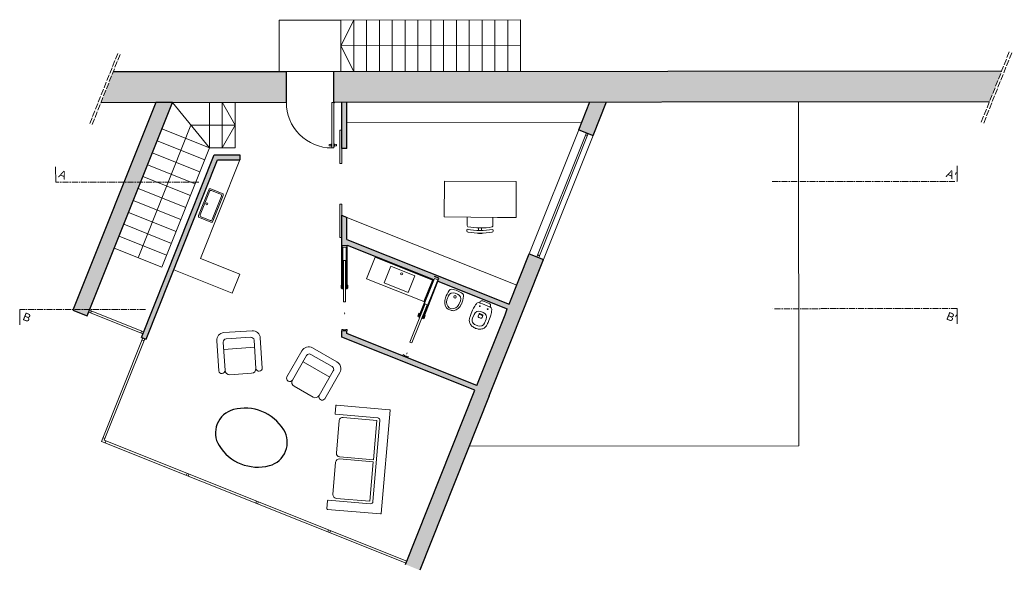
# Model space of a CAD drawing. Header units: millimetres. Extents: x -4829 to 17751, y -2575 to 15731.
# Drawn here: x 15407 to 17339, y 8857 to 9929 of the extents above; entities that cross this region are included whole.
import ezdxf

# ---------------------------------------------------------------- set-up
doc = ezdxf.new("R2010")
doc.units = ezdxf.units.MM
doc.linetypes.add('ACAD_ISO02W100', pattern=[15, 12, -3])
doc.linetypes.add('ACAD_ISO10W100', pattern=[18, 12, -3, 0, -3])
doc.layers.get('0').update_dxf_attribs({"lineweight": 20})
for name, color, linetype, lineweight in [('Arredo', 7, 'Continuous', 9), ('muri sezionati', 7, 'Continuous', 30), ('tratteggio', 7, 'Continuous', 15)]:
    doc.layers.add(name, color=color, linetype=linetype, lineweight=lineweight)
doc.layers.add('campitura', color=254, linetype='Continuous')
doc.layers.add('MURO', color=44, linetype='Continuous')
doc.styles.get("Standard").update_dxf_attribs({"font": 'arial.ttf'})

msp = doc.modelspace()

# ---------------------------------------------------------------- hatches: boundary and pattern name
at = {"layer": 'campitura'}
h = msp.add_hatch(color=256, dxfattribs=at)
h.dxf.hatch_style = 1
h.paths.add_polyline_path([(15510.3, 9363.6), (15538.2, 9352.5), (15703.9, 9768), (15671.6, 9767.9)])
h = msp.add_hatch(color=256, dxfattribs=at)
h.dxf.hatch_style = 1
h.paths.add_polyline_path([(16043.7, 9768.3), (16033.7, 9768.3), (16033.8, 9678.2), (16043.8, 9678.2)])
h.paths.add_polyline_path([(16214.6, 9428.8), (16222.8, 9425.5), (16192.9, 9350), (16193.3, 9349.9), (16221.1, 9419.7), (16356.2, 9365.8), (16351.8, 9354.6), (16296.9, 9217.1), (16162.4, 9270.7), (16162.4, 9270.7), (16162.1, 9270.8), (16152.6, 9274.6), (16152.6, 9274.6), (16043.9, 9318), (16043.9, 9323.4), (16033.9, 9323.4), (16033.9, 9311.2), (16293.2, 9207.8), (16161.6, 8877.8), (16157.9, 8868.5), (16185.7, 8857.3), (16321.1, 9196.7), (16426.9, 9462.1), (16399, 9473.2), (16359.9, 9375.1), (16033.8, 9505.1), (16033.9, 9408.3), (16034.7, 9408.3), (16034.6, 9489.5), (16044, 9489.5), (16044, 9490.3), (16212.4, 9423.1)])
h.paths.add_polyline_path([(16549.3, 9768.8), (16516.9, 9768.8), (16495.3, 9714.5), (16523.2, 9703.4)])
h.paths.add_polyline_path([(15792.1, 9655.9), (15835.1, 9656), (15835.1, 9666), (15785.3, 9665.9), (15643.5, 9310.5), (15652.8, 9306.7)])
h = msp.add_hatch(color=256, dxfattribs=at)
h.dxf.hatch_style = 1
h.paths.add_polyline_path([(16043.8, 9544.2), (16033.8, 9548.2), (16033.8, 9505.1), (16033.9, 9408.3), (16034.7, 9408.3), (16034.6, 9489.5), (16044, 9489.5), (16044, 9490.3), (16212.4, 9423.1), (16184.7, 9353.3), (16184, 9353.5), (16183.7, 9352.8), (16185.4, 9352.2), (16214.3, 9425.2), (16220.6, 9422.8), (16191.7, 9349.7), (16193.3, 9349), (16193.6, 9349.7), (16193.3, 9349.9), (16221.1, 9419.7), (16356.2, 9365.8), (16351.8, 9354.6), (16296.9, 9217.1), (16162.1, 9270.8), (16157.5, 9272.7), (16152.6, 9274.6), (16152.6, 9274.6), (16043.9, 9318), (16043.9, 9323.4), (16033.9, 9323.4), (16033.9, 9311.2), (16293.2, 9207.8), (16161.6, 8877.8), (16157.9, 8868.5), (16185.7, 8857.3), (16321.1, 9196.7), (16426.9, 9462.1), (16399, 9473.2), (16359.9, 9375.1), (16043.8, 9501.1)])
at = {"layer": 'MURO'}
h = msp.add_hatch(color=256, dxfattribs=at)
h.dxf.hatch_style = 1
h.paths.add_polyline_path([(17295.1, 9769.6), (17319.1, 9829.6), (16018.2, 9828.3), (16018.3, 9768.3)])
h.paths.add_polyline_path([(15588.7, 9827.8), (15564.8, 9767.8), (15926, 9768.2), (15925.9, 9828.2)])

# ---------------------------------------------------------------- linework, layer by layer
for p, q in [((15912, 9928.2), (16032, 9928.3)), ((15912.1, 9828.2), (15912, 9928.2)), ((16032, 9928.3), (16382, 9928.7)), ((16032.1, 9828.3), (16032, 9928.3)), ((16032, 9878.3), (16057, 9928.3)), ((16057.1, 9828.3), (16057, 9928.3)), ((16082.1, 9828.4), (16082, 9928.4)), ((16107.1, 9828.4), (16107, 9928.4)), ((16132.1, 9828.4), (16132, 9928.4)), ((16157.1, 9828.4), (16157, 9928.4)), ((16182.1, 9828.5), (16182, 9928.5)), ((16207.1, 9828.5), (16207, 9928.5)), ((16232.1, 9828.5), (16232, 9928.5)), ((16257.1, 9828.5), (16257, 9928.5)), ((16282.1, 9828.6), (16282, 9928.6)), ((16307.1, 9828.6), (16307, 9928.6)), ((16332.1, 9828.6), (16332, 9928.6)), ((16357.1, 9828.6), (16357, 9928.6)), ((16382.1, 9828.7), (16382, 9928.7)), ((16382, 9878.7), (16032, 9878.3)), ((16032, 9878.3), (16057.1, 9828.3)), ((15925.9, 9828.2), (16018.2, 9828.3)), ((15703.9, 9768), (15776.2, 9679.3)), ((15776.2, 9679.3), (15776.1, 9768)), ((15801.2, 9679.3), (15801.1, 9768.1)), ((15826.1, 9723.7), (15801.1, 9768.1)), ((15826.2, 9679.4), (15826.1, 9768.1)), ((16018.3, 9767.7), (16014.4, 9767.7)), ((16014.5, 9679.4), (16014.4, 9767.7)), ((16018.4, 9679.4), (16018.3, 9767.7)), ((15637.1, 9465.6), (15740, 9723.6)), ((15740, 9723.6), (15826.1, 9723.7)), ((15826.1, 9723.7), (15801.2, 9679.3)), ((15776.2, 9679.3), (15683.3, 9716.3)), ((16399, 9473.2), (16495.3, 9714.5)), ((16510.2, 9708.6), (16413.9, 9467.3)), ((16513.9, 9707.1), (16417.6, 9465.8)), ((16523.2, 9703.4), (16426.9, 9462.1)), ((16508.7, 9704.9), (16512.4, 9703.4)), ((15766.9, 9656.1), (15674, 9693.1)), ((16009, 9684.7), (16009, 9685.9)), ((16009, 9684.7), (16009, 9683.5)), ((16009.2, 9686.1), (16012.4, 9686.6)), ((16009.2, 9683.4), (16012.4, 9682.8)), ((16012.6, 9686.5), (16012.6, 9683)), ((16013, 9685.8), (16012.6, 9685.8)), ((16013, 9683.7), (16012.6, 9683.7)), ((16013.9, 9682.1), (16013.9, 9687.4)), ((16013.9, 9687.4), (16014.4, 9687.4)), ((16014.4, 9682.1), (16013.9, 9682.1)), ((16013.9, 9682.1), (16014.2, 9682.1)), ((16014.4, 9687.4), (16014.4, 9682.1)), ((16018.9, 9687.4), (16018.5, 9687.4)), ((16018.5, 9687.4), (16018.5, 9682.1)), ((16018.5, 9682.1), (16018.9, 9682.1)), ((16018.9, 9682.1), (16018.7, 9682.1)), ((16018.9, 9682.1), (16018.9, 9687.4)), ((16019.8, 9685.8), (16020.2, 9685.8)), ((16019.8, 9683.7), (16020.2, 9683.7)), ((16020.2, 9686.5), (16020.2, 9683)), ((16023.6, 9686.1), (16020.4, 9686.6)), ((16023.6, 9683.4), (16020.4, 9682.8)), ((16023.8, 9684.7), (16023.8, 9685.9)), ((16023.8, 9684.7), (16023.8, 9683.6)), ((15757.7, 9632.9), (15664.8, 9669.9)), ((15776.2, 9679.3), (15683.6, 9447.1)), ((15776.2, 9679.3), (15826.2, 9679.4)), ((16018.4, 9679.4), (16014.5, 9679.4)), ((15748.4, 9609.6), (15655.5, 9646.7)), ((17232, 9644.2), (17232, 9614.2)), ((15476.6, 9642.5), (15476.7, 9612.5)), ((15739.1, 9586.4), (15646.3, 9623.5)), ((15729.9, 9563.2), (15637, 9600.2)), ((15720.6, 9540), (15627.7, 9577)), ((15711.4, 9516.8), (15618.5, 9553.8)), ((15702.1, 9493.5), (15609.2, 9530.6)), ((15692.8, 9470.3), (15600, 9507.4)), ((16044.2, 9408.3), (16044, 9490.3)), ((15683.6, 9447.1), (15590.7, 9484.1)), ((16415.4, 9471), (16419.1, 9469.5)), ((16184.3, 9353.4), (16212.2, 9423.2)), ((15406.9, 9364.8), (15406.9, 9334.8)), ((15541, 9359.5), (15646.3, 9317.5)), ((15542.5, 9363.2), (15647.8, 9321.2)), ((15544.7, 9358), (15546.2, 9361.7)), ((17232.2, 9366.7), (17232.3, 9336.7)), ((15644.1, 9322.7), (15642.6, 9318.9)), ((15646.1, 9309.4), (15565.7, 9107.9)), ((15650.2, 9307.8), (15570.9, 9110.1)), ((15644.6, 9305.7), (15648.6, 9304.1)), ((16162.1, 9270.8), (16162.4, 9270.7)), ((16162.1, 9270.8), (16162.4, 9270.7)), ((15565.7, 9107.9), (16159, 8871.2)), ((15572.4, 9113.8), (15568.7, 9115.3)), ((15570.9, 9110.1), (16160.5, 8875)), ((15574.6, 9108.6), (15573.1, 9104.9)), ((15731, 9041.9), (15732.5, 9045.6)), ((15734.8, 9040.4), (15736.2, 9044.2)), ((15866.2, 8988), (15867.7, 8991.7)), ((15869.9, 8986.5), (15871.4, 8990.2)), ((16008.1, 8935.7), (16006.7, 8932)), ((16011.8, 8934.2), (16010.4, 8930.5))]:
    msp.add_line(p, q)
at = {"linetype": 'ACAD_ISO10W100'}
for p, q in [((15755.2, 9612.8), (15476.7, 9612.5)), ((16872, 9613.9), (17232, 9614.2)), ((15651.7, 9365.1), (15406.9, 9364.8)), ((17232.2, 9366.7), (16872.2, 9366.3))]:
    msp.add_line(p, q, dxfattribs=at)
for points in [[(16923, 9769.6), (16923.7, 9099.5), (16282.1, 9098.9)], [(16044.3, 9407.5), (16044.3, 9408.3), (16043.5, 9408.3), (16043.5, 9489.5), (16034.6, 9489.5), (16034.7, 9408.3), (16033.9, 9408.3), (16033.9, 9407.5), (16035.7, 9407.5), (16035.6, 9486.1), (16042.4, 9486.2), (16042.5, 9407.5), (16044.3, 9407.5)], [(16184.3, 9353.4), (16184, 9353.5), (16183.7, 9352.8), (16185.4, 9352.2), (16214.3, 9425.2), (16220.6, 9422.8), (16191.7, 9349.7), (16193.3, 9349)], [(16212.4, 9423.1), (16184.7, 9353.3), (16184.3, 9353.4)]]:
    msp.add_lwpolyline(points)
for points in [[(16033.6, 9411.5), (16033.8, 9411.5), (16033.8, 9412.1), (16032.5, 9412.1), (16032.5, 9406.1), (16033.8, 9406.1), (16033.8, 9408.5), (16033.6, 9408.5)], [(16044.5, 9411.5), (16044.4, 9411.5), (16044.4, 9412.2), (16045.7, 9412.2), (16045.7, 9406.1), (16044.4, 9406.1), (16044.4, 9408.5), (16044.5, 9408.5)], [(16035.7, 9407.5), (16033.8, 9407.5), (16033.8, 9405.1), (16035.7, 9405.1)], [(16042.5, 9407.5), (16044.4, 9407.5), (16044.4, 9405.1), (16042.5, 9405.1)], [(16184.9, 9356.6), (16185, 9356.5), (16185.3, 9357.2), (16184.1, 9357.6), (16181.8, 9352), (16183, 9351.5), (16183.9, 9353.8), (16183.8, 9353.8)], [(16185.3, 9352.2), (16183.6, 9352.9), (16182.7, 9350.6), (16184.4, 9349.9)], [(16195, 9352.6), (16194.9, 9352.6), (16195.1, 9353.3), (16196.3, 9352.8), (16194.1, 9347.1), (16192.9, 9347.6), (16193.8, 9349.9), (16193.9, 9349.8)], [(16191.7, 9349.7), (16193.4, 9349), (16192.5, 9346.7), (16190.8, 9347.4)], [(16036.7, 9325.1), (16036.7, 9325.1), (16036.4, 9325.1), (16036.4, 9325.8), (16033.7, 9325.8), (16033.7, 9323.4), (16044.2, 9323.4), (16044.2, 9325.8), (16041.5, 9325.8), (16041.5, 9325.1), (16041.2, 9325.1), (16041.2, 9325.1)], [(16156, 9275.1), (16156, 9275.1), (16155.8, 9275.2), (16156, 9275.9), (16153.5, 9276.9), (16152.6, 9274.6), (16162.4, 9270.7), (16163.3, 9273), (16160.8, 9274), (16160.5, 9273.3), (16160.2, 9273.4), (16160.2, 9273.4)]]:
    msp.add_lwpolyline(points, close=True)
msp.add_circle((16018.8, 9767.7), 0.555)
for centre, radius, start, end in [((16014.2, 9767.7), 88.3, 179.6568, 270.1554), ((16009.2, 9685.9), 0.178, 99.7839, 180.0581), ((16009.2, 9685.9), 0.178, 99.7839, 180.0581), ((16009.2, 9683.5), 0.178, 180.0581, 260.3322), ((16009.2, 9683.5), 0.178, 180.0581, 260.3322), ((16012.4, 9686.5), 0.178, 0.0581, 99.7839), ((16012.4, 9686.5), 0.178, 0.0581, 99.7839), ((16012.4, 9683), 0.178, 260.3322, 0.0581), ((16013, 9686.7), 0.893, 270.0581, 0.0581), ((16013, 9682.8), 0.893, 0.0581, 90.0581), ((16019.8, 9686.7), 0.893, 180.0581, 270.0581), ((16019.8, 9682.8), 0.893, 90.0581, 180.0581), ((16020.4, 9686.5), 0.178, 80.3322, 180.0581), ((16020.4, 9686.5), 0.178, 80.3322, 180.0581), ((16020.4, 9683), 0.178, 180.0581, 279.7839), ((16023.6, 9685.9), 0.178, 0.0581, 80.3322), ((16023.6, 9685.9), 0.178, 0.0581, 80.3322), ((16023.6, 9683.6), 0.178, 279.7839, 0.0581), ((16023.6, 9683.6), 0.178, 279.7839, 0.0581)]:
    msp.add_arc(centre, radius, start, end)
at = {"color": 1, "true_color": 0xff0505}
for points in [[(16040.9, 9357.5), (16038, 9357.5), (16039.5, 9354.9), (16038, 9357.5)], [(16039.9, 9359.5), (16039.9, 9357.5), (16039, 9359.5), (16039, 9357.5)], [(16161.9, 9278.9), (16159.2, 9280), (16159.6, 9277), (16159.2, 9280)], [(16161.7, 9281.2), (16161, 9279.3), (16160.8, 9281.5), (16160.1, 9279.6)]]:
    msp.add_solid(points, dxfattribs=at)
at = {"layer": 'Arredo'}
for p, q in [((16501, 9728.8), (16043.7, 9728.3)), ((16374.7, 9412.2), (16043.8, 9544.2)), ((16098.7, 9466.6), (16082.1, 9424.8)), ((16254.5, 9396.7), (16259.2, 9394.9)), ((16241.4, 9391.1), (16238.4, 9383.6)), ((16264.8, 9381.8), (16261.8, 9374.3)), ((16243, 9367.8), (16247.6, 9365.9)), ((16291.5, 9355.3), (16288.5, 9347.8)), ((16301.1, 9356.1), (16299.4, 9351.9)), ((16301.1, 9356.1), (16299.4, 9351.9)), ((16308, 9354.5), (16302.4, 9356.7)), ((16308, 9354.5), (16302.4, 9356.7)), ((16306.7, 9353.9), (16303, 9355.4)), ((16309.3, 9359), (16304.6, 9360.9)), ((16308.6, 9353.2), (16306.9, 9348.9)), ((16308.6, 9353.2), (16306.9, 9348.9)), ((16298.8, 9332.8), (16294.2, 9334.7)), ((16300.6, 9349.3), (16302.4, 9348.6)), ((16304.3, 9347.8), (16302.4, 9348.6)), ((16314.9, 9345.9), (16311.9, 9338.4)), ((15806.6, 9246), (15803, 9301.2)), ((15808.6, 9307.6), (15856.5, 9310.7)), ((15862.9, 9305.1), (15866.5, 9250)), ((15803.9, 9287.2), (15863.8, 9291.2)), ((15973.5, 9277.4), (16015.1, 9253.5)), ((15937.8, 9227.3), (15965.3, 9275.2)), ((15958.3, 9263.1), (16010.4, 9233.1)), ((15815.9, 9237.9), (15858.3, 9240.7)), ((16017.3, 9245.3), (15989.8, 9197.4)), ((15941, 9215.3), (15977.8, 9194.1)), ((16023.4, 9085.4), (16028.8, 9148.4)), ((16036.3, 9154.7), (16102.1, 9149)), ((16102.1, 9149), (16095.4, 9072.3)), ((16016.4, 9004.5), (16021.9, 9067.6)), ((16029.3, 9073.8), (16095.1, 9068.2)), ((16095.4, 9072.3), (16029.7, 9078)), ((16095.1, 9068.2), (16088.5, 8991.4)), ((16088.5, 8991.4), (16022.7, 8997.1))]:
    msp.add_line(p, q, dxfattribs=at)
for points in [[(16029.7, 9714.1), (16033.7, 9714.1), (16033.8, 9649.1), (16029.8, 9649.1)], [(16337, 9544.2), (16345.1, 9544.2), (16373.2, 9544), (16373.6, 9614), (16233.6, 9614.9), (16233.2, 9544.9)], [(16029.8, 9570.1), (16033.8, 9570.1), (16033.8, 9505.1), (16029.8, 9505.1)], [(16036.9, 9460), (16041.2, 9460), (16041.2, 9380), (16037, 9380)], [(16116.4, 9416.5), (16162.9, 9398), (16175.8, 9430.5), (16129.4, 9449)], [(16196, 9375.6), (16200, 9374.1), (16170.5, 9299.7), (16166.6, 9301.2)]]:
    msp.add_lwpolyline(points, close=True, dxfattribs=at)
for points in [[(15835.1, 9656), (15758.6, 9464.1), (15835.4, 9433.4), (15820.5, 9396.3), (15706.6, 9441.7)], [(16300, 9523.5), (16300, 9518.5)], [(16305.9, 9513.4), (16305.9, 9512.4)], [(16306, 9523.4), (16306, 9518.4)], [(16098.7, 9466.6), (16210.2, 9422.2), (16193.5, 9380.4), (16082.1, 9424.8)]]:
    msp.add_lwpolyline(points, dxfattribs=at)
for points in [[(15802.7, 9586.8), (15782.7, 9536.6, -0.414214), (15778.8, 9534.9), (15756.5, 9543.8, -0.414214), (15754.8, 9547.7), (15774.8, 9597.9, -0.414214), (15778.7, 9599.5), (15801, 9590.7, -0.414214)], [(15780.1, 9596.3), (15797.8, 9589.3, -0.414214), (15799.4, 9585.4), (15781.3, 9539.9, -0.414214), (15777.4, 9538.2), (15759.7, 9545.2, -0.414214), (15758.1, 9549.1), (15776.2, 9594.6, -0.414214)], [(16308.3, 9381.7), (16320.9, 9376.6, -0.414214), (16323.2, 9371.4), (16322.4, 9369.5), (16323.3, 9369.1, -0.370925), (16326, 9363.9, -0.029083), (16323.9, 9353.8, -0.042203), (16318.8, 9339.6, -0.025293), (16316.9, 9335.9, -0.129271), (16313.3, 9330.7, -0.11011), (16308.2, 9327.3, -0.08956), (16301.5, 9326.5, -0.081181), (16294.3, 9328.1, -0.081181), (16287.9, 9331.9, -0.08956), (16283.7, 9337.1, -0.11011), (16282.2, 9343.1, -0.129271), (16283.2, 9349.3, -0.025293), (16284.4, 9353.4, -0.042203), (16290.4, 9367.1, -0.029083), (16295.9, 9375.9, -0.370925), (16301.4, 9377.9), (16302.3, 9377.5), (16303.1, 9379.4, -0.414214)], [(16023.4, 9178.7), (16127, 9169.7, -0.414214), (16128, 9168.6), (16110.6, 8967.7, -0.414214), (16109.5, 8966.8), (16005.9, 8975.7, -0.414214), (16005, 8976.8), (16006.3, 8992.7, -0.414214), (16007.4, 8993.7), (16089.4, 8986.6, 0.414214), (16094.5, 8990.9), (16108.1, 9148.5, 0.414214), (16103.8, 9153.6), (16021.8, 9160.7, -0.414214), (16020.9, 9161.8), (16022.3, 9177.7, -0.414214)]]:
    msp.add_lwpolyline(points, format="xyb", close=True, dxfattribs=at)
for points in [[(16278.2, 9544.6), (16278.1, 9528.6, 0.198912), (16279.2, 9525.8)], [(16326.9, 9525.5, 0.198912), (16328, 9528.3), (16328.2, 9544.3)], [(15879, 9250.8), (15875.1, 9309.4, 0.414214), (15859.1, 9323.4), (15804.2, 9319.8, 0.414214), (15790.3, 9303.9), (15794.1, 9245.2)], [(16000.6, 9191.1), (16029.9, 9242.1, 0.414214), (16024.4, 9262.6), (15976.7, 9290, 0.414214), (15956.2, 9284.5), (15926.9, 9233.5)]]:
    msp.add_lwpolyline(points, format="xyb", dxfattribs=at)
for centre, radius in [((15771, 9570.3), 2), ((16150.4, 9434.2), 2), ((16254.3, 9389.5), 2.5), ((16302.8, 9371.4), 0.756), ((16317.8, 9365.4), 0.756)]:
    msp.add_circle(centre, radius, dxfattribs=at)
for centre, radius, start, end in [((16280.1, 9518.5), 3.01, 127.7172, 266.8681), ((16303.9, 9655.3), 136.8, 259.1994, 280.0282), ((16303.9, 9655.3), 131.8, 259.1994, 280.0282), ((16303.9, 9655.3), 141.8, 260.2724, 279.2405), ((16303.9, 9655.3), 142.8, 268.4102, 270.8174), ((16325.9, 9518.2), 3.01, 272.3594, 51.5104), ((16298, 9364.5), 66.5, 145.9162, 159.6846), ((16250.8, 9387.4), 10.1, 68.2566, 158.2566), ((16247.8, 9398.2), 6.06, 92.6084, 143.5701), ((16241.8, 9358), 46.6, 53.5876, 82.9257), ((16255.5, 9385.5), 10.1, 338.2566, 68.2566), ((16265.1, 9391.3), 6.06, 352.9432, 43.9049), ((16255, 9379.7), 20.9, 157.7851, 214.7752), ((16255.7, 9380), 17.7, 168.1487, 223.7535), ((16246.8, 9383.5), 17.7, 272.7598, 328.3646), ((16247.1, 9382.9), 20.9, 281.7381, 338.7282), ((16205.5, 9401.4), 66.5, 336.8287, 350.5971), ((16277.2, 9285.4), 95.4, 62.3748, 74.1385), ((16252.6, 9385.3), 22.9, 229.6923, 248.2569), ((16252.6, 9385.3), 22.9, 248.2563, 266.821), ((16300.9, 9351.5), 10.1, 68.2566, 158.2566), ((16302, 9355.8), 1.01, 68.2566, 158.2566), ((16302, 9355.8), 1.01, 68.2566, 158.2566), ((16302.6, 9354.5), 1.01, 68.2566, 158.2566), ((16306.3, 9353), 1.01, 338.2566, 68.2566), ((16307.7, 9353.5), 1.01, 338.2566, 68.2566), ((16307.7, 9353.5), 1.01, 338.2566, 68.2566), ((16305.6, 9349.7), 10.1, 338.2566, 68.2566), ((16297.9, 9344), 10.1, 158.2566, 248.2566), ((16302.6, 9342.2), 10.1, 248.2566, 338.2566), ((16301.3, 9351.2), 2.02, 158.2566, 248.2566), ((16305, 9349.7), 2.02, 248.2566, 338.2566), ((15809, 9301.6), 6, 93.7623, 183.7623), ((15856.9, 9304.7), 6, 3.7623, 93.7623), ((15970.5, 9272.2), 6, 60.0825, 150.0825), ((15800.3, 9246.2), 6.28, 188.694, 358.8305), ((15815.3, 9246.6), 8.75, 183.7623, 273.7623), ((15857.7, 9249.4), 8.75, 273.7623, 3.7623), ((15872.7, 9250.9), 6.28, 188.694, 358.8305), ((16012.1, 9248.3), 6, 330.0825, 60.0825), ((15932.6, 9230.9), 6.28, 155.0142, 325.1508), ((15945.3, 9222.9), 8.75, 150.0825, 240.0825), ((15982.2, 9201.7), 8.75, 240.0825, 330.0825), ((15995.5, 9194.7), 6.28, 155.0142, 325.1508), ((16035.7, 9147.8), 6.88, 85.0645, 175.0645), ((16030.2, 9084.8), 6.88, 175.0645, 265.0645), ((16028.7, 9067), 6.88, 85.0645, 175.0645), ((16023.3, 9004), 6.88, 175.0645, 265.0645)]:
    msp.add_arc(centre, radius, start, end, dxfattribs=at)
at = {"layer": 'muri sezionati'}
for p, q in [((15588.7, 9827.8), (15925.9, 9828.2)), ((15926, 9768.2), (15925.9, 9828.2)), ((16018.2, 9828.3), (17319.1, 9829.6)), ((16018.3, 9768.3), (16018.2, 9828.3)), ((15564.8, 9767.8), (15926, 9768.2)), ((16018.3, 9768.3), (17295.1, 9769.6)), ((16033.8, 9678.2), (16033.7, 9768.3)), ((16043.8, 9678.2), (16043.7, 9768.3)), ((16495.3, 9714.5), (16517, 9768.8)), ((16523.2, 9703.4), (16549.3, 9768.8)), ((16495.3, 9714.5), (16523.2, 9703.4)), ((15643.5, 9310.5), (15785.3, 9665.9)), ((15785.3, 9665.9), (15835.1, 9666)), ((15835.1, 9666), (15835.1, 9656)), ((16043.8, 9678.2), (16033.8, 9678.2)), ((15652.8, 9306.7), (15792.1, 9655.9)), ((15792.1, 9655.9), (15835.1, 9656)), ((16033.8, 9505.1), (16033.8, 9548.2)), ((16033.8, 9548.2), (16043.8, 9544.2)), ((16043.8, 9501.1), (16043.8, 9544.2)), ((16033.9, 9408.3), (16033.8, 9505)), ((16043.8, 9501.1), (16359.9, 9375.1)), ((16044, 9490.3), (16212.2, 9423.2)), ((16359.9, 9375.1), (16399, 9473.2)), ((16399, 9473.2), (16426.9, 9462.1)), ((16321.1, 9196.7), (16426.9, 9462.1)), ((16193.3, 9349.9), (16221.1, 9419.7)), ((16221.1, 9419.7), (16356.2, 9365.8)), ((16296.9, 9217.1), (16351.8, 9354.6)), ((16351.8, 9354.6), (16356.2, 9365.8)), ((16033.9, 9311.2), (16033.9, 9323.4)), ((16043.9, 9318), (16043.9, 9323.4)), ((16162.1, 9270.8), (16043.9, 9318)), ((15643.5, 9310.5), (15652.8, 9306.7)), ((16293.2, 9207.8), (16033.9, 9311.2)), ((16296.9, 9217.1), (16162.1, 9270.8)), ((16157.8, 8868.3), (16293.2, 9207.8)), ((16321.1, 9196.7), (16185.7, 8857.3))]:
    msp.add_line(p, q, dxfattribs=at)
msp.add_lwpolyline([(15671.6, 9767.9), (15510.3, 9363.6), (15538.2, 9352.5), (15703.9, 9768)], close=True, dxfattribs=at)
msp.add_lwpolyline([(16193.3, 9349), (16193.6, 9349.7), (16192.9, 9350), (16222.8, 9425.5), (16214.6, 9428.8)], dxfattribs=at)
msp.add_lwpolyline([(15822.7, 9169.8, 0.505308), (15794.8, 9099.9, 0.328632), (15892.8, 9060.8, 0.505308), (15920.7, 9130.8, 0.328632)], format="xyb", close=True, dxfattribs=at)
at = {"layer": 'tratteggio', "linetype": 'ACAD_ISO02W100'}
for p, q in [((15543, 9726.7), (15597.9, 9864.2)), ((15547.7, 9724.8), (15602.5, 9862.4)), ((17279.2, 9729.7), (17334.6, 9868.6)), ((17283.9, 9727.8), (17339.3, 9866.7))]:
    msp.add_line(p, q, dxfattribs=at)

# ---------------------------------------------------------------- texts
at = {"attachment_point": 1, "rotation": 338.2566}
for s, insert, char_height in [('A', (15486.6, 9637.2), 15.6), ("A'", (17215.1, 9638.1), 15.62), ('B', (15416.8, 9359.6), 15.6), ("B'", (17215.4, 9360.6), 15.62)]:
    msp.add_mtext_dynamic_manual_height_columns(s, width=18.044, gutter_width=12.5, heights=[0], dxfattribs=dict(at, insert=insert, char_height=char_height))

doc.saveas('drawing.dxf')
